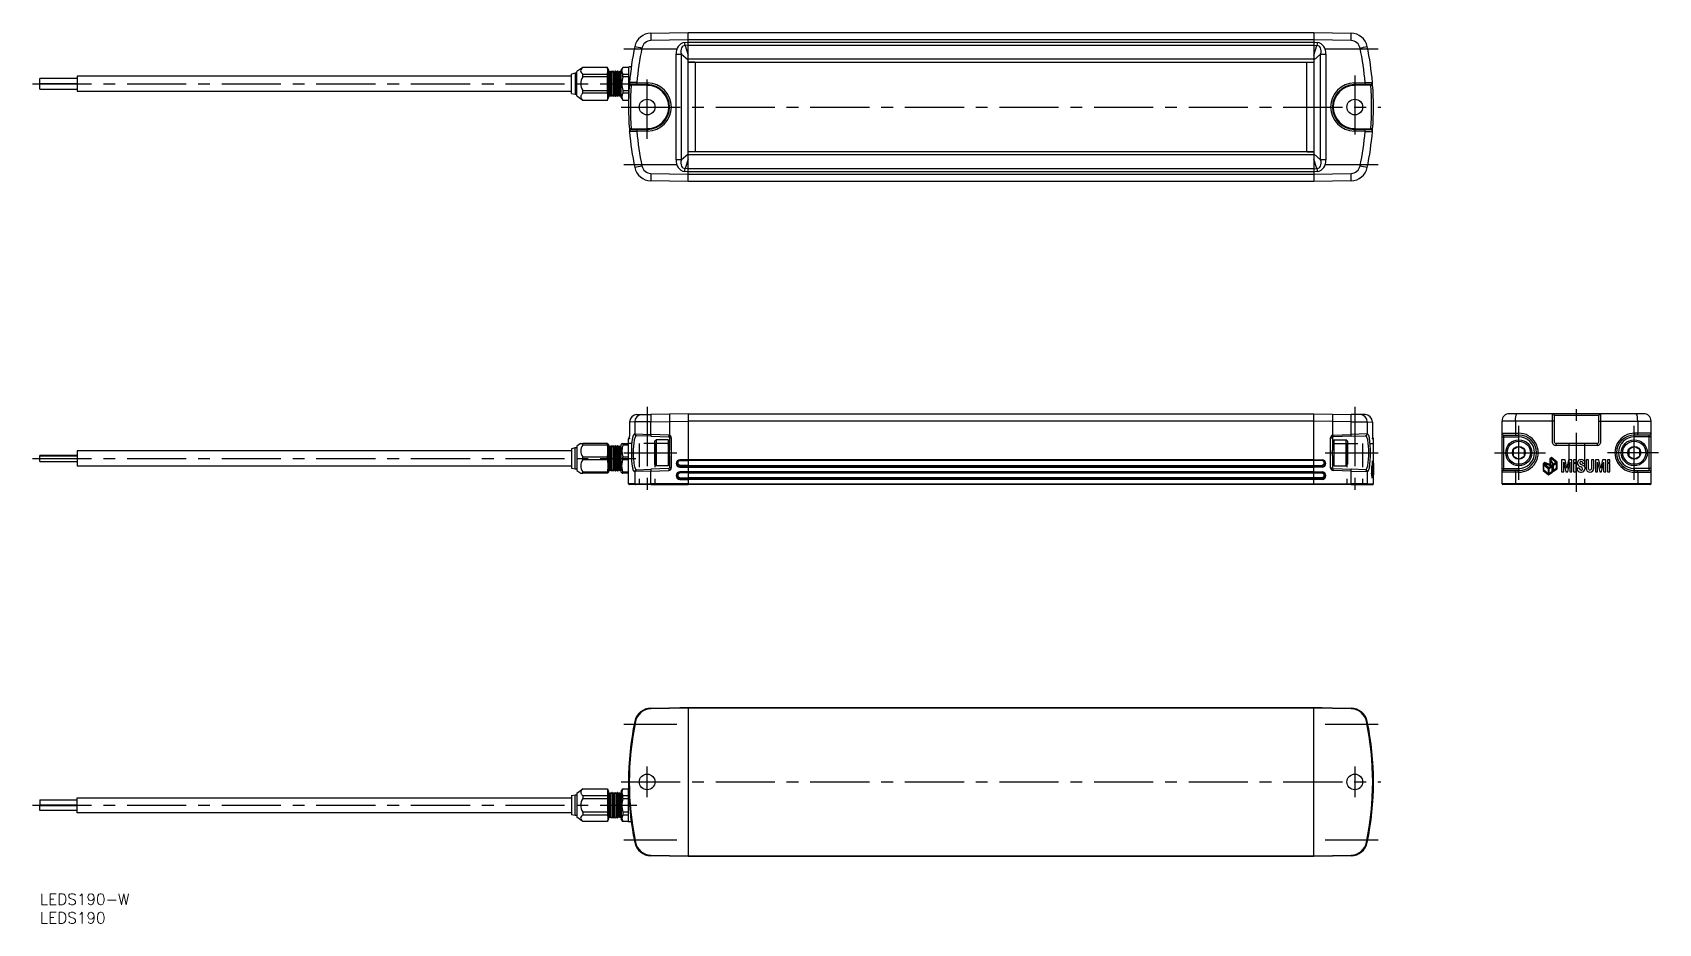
# Model space of a CAD drawing. Extents: x -2 to 435, y -8 to 231.
import ezdxf

# ---------------------------------------------------------------- set-up
doc = ezdxf.new("R2010")
doc.units = 0
doc.header["$LTSCALE"] = 0.5
doc.linetypes.add('CENTER', pattern=[50.8, 31.75, -6.35, 6.35, -6.35])
doc.linetypes.add('DASHED', pattern=[19.05, 12.7, -6.35])
for name, color, linetype in [('MSM_CENTER', 1, 'CENTER'), ('MSM_CONTINUOUS', 7, 'CONTINUOUS'), ('MSM_DASHED', 4, 'DASHED'), ('MSM_PART_NUMBER', 7, 'CONTINUOUS')]:
    doc.layers.add(name, color=color, linetype=linetype)
doc.styles.get("Standard").update_dxf_attribs({"font": 'txt.shx', "height": 3, "bigfont": 'bigfont.shx'})

# ---------------------------------------------------------------- blocks, each defined once
blk = doc.blocks.new('*U2')
at = {"layer": 'MSM_PART_NUMBER'}
blk.add_text('LEDS190-W', height=3, dxfattribs=at).set_placement((0, -3))
blk = doc.blocks.new('*U3')
at = {"layer": 'MSM_PART_NUMBER'}
blk.add_text('LEDS190', height=3, dxfattribs=at).set_placement((0, -8))

msp = doc.modelspace()

# ---------------------------------------------------------------- linework, layer by layer
at = {"layer": 'MSM_CENTER'}
for p, q in [((171.02, 226.7), (156.78, 226.7)), ((359.26, 226.7), (345.02, 226.7)), ((163.02, 202.7), (163.02, 219.7)), ((353.02, 219.7), (353.02, 202.7)), ((-2, 217.45), (160.27, 217.45)), ((156.02, 211.2), (360.03, 211.2)), ((171.02, 195.7), (156.78, 195.7)), ((359.26, 195.7), (345.02, 195.7)), ((163.02, 130.67), (163.02, 107.87)), ((353.02, 130.67), (353.02, 107.87)), ((412.55, 107.87), (412.55, 130.87)), ((397.05, 111.13), (397.05, 125.63)), ((428.05, 111.13), (428.05, 125.63)), ((156.78, 118.37), (171.02, 118.37)), ((345.02, 118.37), (359.26, 118.37)), ((390.55, 118.37), (404.25, 118.37)), ((434.55, 118.37), (420.86, 118.37)), ((-2, 116.87), (160.02, 116.87)), ((156.78, 45.5), (171.02, 45.5)), ((345.02, 45.5), (359.26, 45.5)), ((163.02, 25.9), (163.02, 34.1)), ((353.02, 34.1), (353.02, 25.9)), ((156.02, 30), (360.02, 30)), ((-2, 23.75), (160.27, 23.75)), ((156.78, 14.5), (171.02, 14.5)), ((345.02, 14.5), (359.26, 14.5))]:
    msp.add_line(p, q, dxfattribs=at)
at = {"layer": 'MSM_CONTINUOUS'}
for p, q in [((164.02, 231.02), (174.02, 231.2)), ((174.02, 229.2), (164.02, 229.02)), ((173.1, 228.54), (174.02, 228.64)), ((174.02, 227.77), (173.19, 227.68)), ((173.19, 227.68), (174.02, 225.15)), ((174.02, 231.2), (342.02, 231.2)), ((174.02, 191.2), (174.02, 231.2)), ((342.02, 229.2), (174.02, 229.2)), ((174.02, 228.64), (342.02, 228.64)), ((174.02, 227.77), (342.02, 227.77)), ((342.02, 231.2), (342.02, 191.2)), ((342.02, 231.2), (352.03, 231.02)), ((352.03, 229.02), (342.02, 229.2)), ((342.02, 228.64), (342.95, 228.54)), ((342.02, 227.77), (342.86, 227.68)), ((342.02, 225.15), (342.86, 227.68)), ((170.83, 196.99), (170.83, 225.4)), ((170.83, 225.4), (172.19, 225.4)), ((172.19, 225.4), (172.19, 196.99)), ((174.02, 223.81), (172.19, 225.4)), ((342.02, 224), (174.02, 224)), ((174.02, 223.22), (342.02, 223.22)), ((175.82, 223.2), (174.12, 223.2)), ((174.52, 223.2), (174.52, 223.22)), ((176.02, 199.4), (176.02, 223)), ((340.02, 223), (340.02, 199.4)), ((340.23, 223.2), (341.92, 223.2)), ((341.52, 223.22), (341.52, 223.2)), ((343.85, 225.41), (342.02, 223.81)), ((343.85, 196.99), (343.85, 225.41)), ((343.85, 225.41), (345.21, 225.4)), ((345.21, 225.4), (345.21, 196.99)), ((10, 218.89), (0, 218.89)), ((0, 217.49), (0, 218.89)), ((142.72, 219.45), (10, 219.45)), ((10, 219.45), (10, 215.45)), ((143.72, 220.25), (142.72, 220.05)), ((142.72, 214.85), (142.72, 220.05)), ((143.72, 220.25), (143.72, 214.65)), ((144.12, 220.25), (143.72, 220.25)), ((145.74, 221.85), (144.12, 220.7)), ((144.12, 214.2), (144.12, 220.7)), ((152.35, 221.85), (145.74, 221.85)), ((145.74, 221.83), (145.74, 221.85)), ((152.35, 221.83), (145.74, 221.83)), ((145.74, 220), (152.35, 220)), ((145.74, 219.28), (145.74, 220)), ((152.35, 219.28), (145.74, 219.28)), ((152.35, 221.83), (152.35, 221.85)), ((152.62, 221.15), (152.35, 221.85)), ((152.5, 220.91), (152.35, 221.83)), ((152.35, 220), (152.5, 220.91)), ((152.35, 214.9), (152.35, 220)), ((152.62, 221.15), (152.62, 213.75)), ((152.77, 220.54), (152.62, 220.81)), ((152.77, 220.54), (152.77, 214.35)), ((152.9, 220.54), (152.77, 220.54)), ((153.05, 220.81), (152.9, 220.54)), ((152.9, 220.54), (152.9, 214.35)), ((153.27, 220.54), (153.12, 220.81)), ((153.27, 220.54), (153.27, 214.35)), ((153.4, 220.54), (153.27, 220.54)), ((153.55, 220.81), (153.4, 220.54)), ((153.4, 220.54), (153.4, 214.35)), ((153.77, 220.54), (153.62, 220.81)), ((153.77, 220.54), (153.77, 214.35)), ((153.9, 220.54), (153.77, 220.54)), ((154.05, 220.81), (153.9, 220.54)), ((153.9, 220.54), (153.9, 214.35)), ((154.27, 220.54), (154.12, 220.81)), ((154.27, 220.54), (154.27, 214.35)), ((154.4, 220.54), (154.27, 220.54)), ((154.55, 220.81), (154.4, 220.54)), ((154.4, 220.54), (154.4, 214.35)), ((154.77, 220.54), (154.62, 220.81)), ((154.77, 214.35), (154.77, 220.54)), ((154.9, 220.54), (154.77, 220.54)), ((155.05, 220.81), (154.9, 220.54)), ((154.9, 214.35), (154.9, 220.54)), ((155.27, 220.54), (155.12, 220.81)), ((155.27, 214.35), (155.27, 220.54)), ((155.4, 220.54), (155.27, 220.54)), ((155.55, 220.81), (155.4, 220.54)), ((155.4, 214.35), (155.4, 220.54)), ((155.77, 220.54), (155.62, 220.81)), ((155.77, 214.35), (155.77, 220.54)), ((155.92, 220.54), (155.77, 220.54)), ((155.92, 214.35), (155.92, 220.54)), ((156.48, 221.85), (156.02, 221.15)), ((156.02, 213.75), (156.02, 221.15)), ((156.22, 220.91), (156.48, 221.83)), ((156.48, 220), (156.22, 220.91)), ((156.48, 221.83), (156.48, 221.85)), ((158.02, 221.85), (156.48, 221.85)), ((158.02, 221.83), (156.48, 221.83)), ((156.48, 220), (158.02, 220)), ((156.48, 219.28), (156.48, 220)), ((158.02, 219.28), (156.48, 219.28)), ((158.02, 221.85), (158.02, 213.05)), ((158.58, 221.95), (158.22, 221.95)), ((0, 217.49), (10, 217.49)), ((10, 217.4), (0, 217.4)), ((0, 216.01), (0, 217.4)), ((0, 216.01), (10, 216.01)), ((10, 215.45), (142.72, 215.45)), ((142.72, 214.85), (143.72, 214.65)), ((143.72, 214.65), (144.12, 214.65)), ((144.12, 214.2), (145.74, 213.05)), ((145.74, 215.61), (152.35, 215.62)), ((145.74, 214.9), (145.74, 215.61)), ((152.35, 214.9), (145.74, 214.9)), ((152.62, 214.09), (152.77, 214.35)), ((152.77, 214.35), (152.9, 214.35)), ((152.9, 214.35), (153.05, 214.08)), ((153.12, 214.08), (153.27, 214.35)), ((153.27, 214.35), (153.4, 214.35)), ((153.4, 214.35), (153.55, 214.08)), ((153.62, 214.08), (153.77, 214.35)), ((153.77, 214.35), (153.9, 214.35)), ((153.9, 214.35), (154.05, 214.08)), ((154.12, 214.08), (154.27, 214.35)), ((154.27, 214.35), (154.4, 214.35)), ((154.4, 214.35), (154.55, 214.08)), ((154.62, 214.08), (154.77, 214.35)), ((154.77, 214.35), (154.9, 214.35)), ((154.9, 214.35), (155.05, 214.08)), ((155.12, 214.08), (155.27, 214.35)), ((155.27, 214.35), (155.4, 214.35)), ((155.4, 214.35), (155.55, 214.08)), ((155.62, 214.08), (155.77, 214.35)), ((155.77, 214.35), (155.92, 214.35)), ((156.48, 215.62), (158.02, 215.61)), ((156.48, 215.62), (156.48, 214.9)), ((158.02, 214.9), (156.48, 214.9)), ((158.28, 217.65), (158.28, 217.66)), ((163.13, 217), (158.73, 217.07)), ((160.26, 217.74), (163.13, 217.7)), ((163.13, 217.2), (160.26, 217.24)), ((352.92, 217.7), (355.78, 217.75)), ((355.78, 217.25), (352.92, 217.2)), ((357.32, 217.08), (352.92, 217)), ((357.75, 217.82), (357.75, 217.76)), ((145.74, 213.07), (152.35, 213.07)), ((145.74, 213.05), (145.74, 213.07)), ((145.74, 213.05), (152.35, 213.05)), ((152.35, 213.05), (152.62, 213.75)), ((152.35, 213.05), (152.35, 213.07)), ((156.02, 213.75), (156.48, 213.05)), ((156.48, 213.07), (158.02, 213.07)), ((156.48, 213.05), (156.48, 213.07)), ((156.48, 213.05), (158.02, 213.05)), ((158.73, 205.32), (163.13, 205.4)), ((160.26, 205.15), (163.13, 205.2)), ((352.92, 205.4), (357.32, 205.32)), ((352.92, 205.2), (355.78, 205.15)), ((158.3, 204.58), (158.29, 204.63)), ((163.13, 204.7), (160.26, 204.65)), ((355.78, 204.65), (352.92, 204.7)), ((357.57, 202.71), (357.57, 202.71)), ((357.76, 204.74), (357.76, 204.74)), ((172.19, 196.99), (170.83, 196.99)), ((172.19, 196.99), (174.02, 198.59)), ((174.02, 197.24), (173.19, 194.71)), ((342.02, 199.18), (174.02, 199.18)), ((342.02, 198.4), (174.02, 198.4)), ((175.82, 199.2), (174.12, 199.2)), ((174.52, 199.18), (174.52, 199.2)), ((340.23, 199.2), (341.92, 199.2)), ((341.52, 199.2), (341.52, 199.18)), ((342.02, 198.59), (343.85, 196.99)), ((342.86, 194.71), (342.02, 197.24)), ((345.21, 196.99), (343.85, 196.99)), ((164.02, 193.37), (174.02, 193.2)), ((174.02, 193.76), (173.1, 193.85)), ((174.02, 194.63), (173.19, 194.71)), ((342.02, 194.63), (174.02, 194.63)), ((342.02, 193.76), (174.02, 193.76)), ((174.02, 193.2), (342.02, 193.2)), ((342.02, 194.63), (342.86, 194.71)), ((342.95, 193.85), (342.02, 193.76)), ((342.02, 193.2), (352.03, 193.37)), ((174.02, 191.2), (164.02, 191.37)), ((342.02, 191.2), (174.02, 191.2)), ((352.03, 191.37), (342.02, 191.2)), ((159.69, 126.65), (158.3, 126.63)), ((158.3, 126.63), (158.3, 122.8)), ((164.02, 126.69), (159.69, 126.65)), ((159.69, 126.65), (159.69, 123.43)), ((160.26, 128.63), (161.61, 128.65)), ((161.61, 128.65), (164.02, 128.69)), ((174.02, 128.87), (164.02, 128.69)), ((164.02, 126.69), (174.02, 126.87)), ((164.02, 123.29), (164.02, 126.69)), ((174.02, 128.87), (342.02, 128.87)), ((174.02, 128.87), (174.02, 109.87)), ((342.02, 126.87), (174.02, 126.87)), ((342.02, 109.87), (342.02, 128.87)), ((342.02, 128.87), (352.03, 128.69)), ((352.03, 126.69), (342.02, 126.87)), ((354.43, 128.65), (352.03, 128.69)), ((352.03, 126.69), (356.36, 126.65)), ((352.03, 123.29), (352.03, 126.69)), ((355.78, 128.63), (354.43, 128.65)), ((356.36, 126.65), (356.36, 123.43)), ((356.36, 126.65), (357.75, 126.63)), ((357.75, 126.63), (357.75, 122.8)), ((406.55, 126.87), (392.55, 126.87)), ((392.55, 110.07), (392.55, 126.87)), ((430.55, 128.87), (394.55, 128.87)), ((396.13, 126.87), (396.15, 127.49)), ((396.13, 126.87), (396.13, 123.63)), ((396.15, 127.49), (396.21, 128.04)), ((396.21, 128.04), (396.3, 128.49)), ((396.3, 128.49), (396.41, 128.77)), ((396.41, 128.77), (396.54, 128.87)), ((406.01, 128.87), (406.01, 121.37)), ((406.01, 128.87), (406.05, 128.87)), ((418.55, 128.37), (406.55, 128.37)), ((406.55, 128.37), (406.55, 121.37)), ((418.55, 121.37), (418.55, 128.37)), ((418.55, 126.87), (432.55, 126.87)), ((419.09, 121.37), (419.09, 128.87)), ((428.69, 128.77), (428.57, 128.87)), ((428.81, 128.49), (428.69, 128.77)), ((428.9, 128.04), (428.81, 128.49)), ((428.96, 127.49), (428.9, 128.04)), ((428.98, 126.87), (428.96, 127.49)), ((428.98, 126.87), (428.98, 123.63)), ((432.55, 110.07), (432.55, 126.87)), ((159.69, 123.43), (159.66, 123.43)), ((159.69, 123.43), (164.02, 123.29)), ((160.16, 122.93), (160.13, 122.93)), ((164.01, 122.79), (160.16, 122.93)), ((164.01, 122.79), (168.83, 122.62)), ((168.84, 123.12), (164.02, 123.29)), ((169.02, 122.42), (169.02, 119.1)), ((169.52, 122.42), (169.02, 122.42)), ((169.52, 114.31), (169.52, 122.42)), ((346.53, 114.31), (346.53, 122.42)), ((346.53, 122.42), (347.02, 122.42)), ((347.02, 122.42), (347.02, 119.1)), ((347.21, 123.12), (352.03, 123.29)), ((352.04, 122.79), (347.22, 122.62)), ((356.36, 123.43), (352.03, 123.29)), ((352.04, 122.79), (355.88, 122.93)), ((355.88, 122.93), (355.91, 122.93)), ((356.36, 123.43), (356.38, 123.43)), ((392.55, 123.63), (396.95, 123.63)), ((392.55, 122.63), (397.05, 122.63)), ((393.05, 123.13), (397.05, 123.13)), ((393.05, 113.63), (393.05, 123.13)), ((396.13, 123.63), (396.14, 123.38)), ((396.14, 123.38), (396.18, 123.19)), ((396.18, 123.19), (396.23, 123.13)), ((396.95, 123.63), (396.97, 123.35)), ((397.05, 122.63), (397.05, 123.13)), ((428.05, 122.63), (428.05, 123.13)), ((432.05, 123.13), (428.05, 123.13)), ((432.55, 122.63), (428.05, 122.63)), ((428.15, 123.63), (428.13, 123.35)), ((432.55, 123.63), (428.15, 123.63)), ((428.92, 123.19), (428.87, 123.13)), ((428.96, 123.38), (428.92, 123.19)), ((428.98, 123.63), (428.96, 123.38)), ((432.05, 113.63), (432.05, 123.13)), ((142.72, 118.87), (10, 118.87)), ((10, 118.87), (10, 114.87)), ((143.72, 119.67), (142.72, 119.47)), ((142.72, 119.47), (142.72, 114.27)), ((144.12, 119.67), (143.72, 119.67)), ((143.72, 114.07), (143.72, 119.67)), ((145.17, 120.87), (144.12, 120.12)), ((144.12, 120.12), (144.12, 113.62)), ((145.17, 120.87), (145.74, 120.87)), ((152.35, 120.87), (145.74, 120.87)), ((145.74, 120.45), (145.74, 120.87)), ((152.35, 120.45), (145.74, 120.45)), ((152.35, 120.45), (152.35, 120.87)), ((152.62, 120.57), (152.35, 120.87)), ((152.62, 120.57), (152.62, 113.17)), ((152.77, 119.96), (152.62, 120.22)), ((152.77, 119.96), (152.77, 113.77)), ((152.9, 119.96), (152.77, 119.96)), ((153.05, 120.23), (152.9, 119.96)), ((152.9, 119.96), (152.9, 113.77)), ((153.27, 119.96), (153.12, 120.23)), ((153.27, 119.96), (153.27, 113.77)), ((153.4, 119.96), (153.27, 119.96)), ((153.55, 120.23), (153.4, 119.96)), ((153.4, 119.96), (153.4, 113.77)), ((153.77, 119.96), (153.62, 120.23)), ((153.77, 119.96), (153.77, 113.77)), ((153.9, 119.96), (153.77, 119.96)), ((154.05, 120.23), (153.9, 119.96)), ((153.9, 119.96), (153.9, 113.77)), ((154.27, 119.96), (154.12, 120.23)), ((154.27, 119.96), (154.27, 113.77)), ((154.4, 119.96), (154.27, 119.96)), ((154.55, 120.23), (154.4, 119.96)), ((154.4, 119.96), (154.4, 113.77)), ((154.77, 119.96), (154.62, 120.23)), ((154.77, 113.77), (154.77, 119.96)), ((154.9, 119.96), (154.77, 119.96)), ((155.05, 120.23), (154.9, 119.96)), ((154.9, 113.77), (154.9, 119.96)), ((155.27, 119.96), (155.12, 120.23)), ((155.27, 113.77), (155.27, 119.96)), ((155.4, 119.96), (155.27, 119.96)), ((155.55, 120.23), (155.4, 119.96)), ((155.4, 113.77), (155.4, 119.96)), ((155.77, 119.96), (155.62, 120.23)), ((155.77, 113.77), (155.77, 119.96)), ((155.92, 119.96), (155.77, 119.96)), ((155.92, 113.77), (155.92, 119.96)), ((156.41, 120.87), (156.02, 120.57)), ((156.02, 113.17), (156.02, 120.57)), ((156.41, 120.87), (156.48, 120.87)), ((156.48, 120.87), (158.02, 120.87)), ((156.48, 120.87), (156.48, 120.45)), ((158.02, 120.45), (156.48, 120.45)), ((158.24, 122.1), (158.02, 122.09)), ((158.02, 110.07), (158.02, 122.09)), ((165.02, 121.47), (165.42, 121.87)), ((165.02, 121.47), (165.02, 115.27)), ((165.42, 121.87), (165.42, 114.87)), ((168.62, 121.87), (165.42, 121.87)), ((168.62, 121.87), (168.62, 114.87)), ((169.02, 121.47), (168.62, 121.87)), ((169.02, 117.63), (169.02, 119.1)), ((347.02, 121.47), (347.42, 121.87)), ((347.02, 117.63), (347.02, 119.1)), ((347.42, 121.87), (347.42, 114.87)), ((347.42, 121.87), (350.62, 121.87)), ((351.02, 121.47), (350.62, 121.87)), ((350.62, 121.87), (350.62, 114.87)), ((351.02, 121.47), (351.02, 115.27)), ((357.8, 122.1), (358.02, 122.09)), ((358.02, 110.07), (358.02, 122.09)), ((397.05, 120.1), (395.55, 119.23)), ((395.55, 119.23), (395.55, 117.5)), ((398.55, 119.23), (397.05, 120.1)), ((398.55, 117.5), (398.55, 119.23)), ((407.05, 120.87), (407.02, 120.37)), ((407.02, 120.37), (418.09, 120.37)), ((418.05, 120.87), (407.05, 120.87)), ((418.05, 120.87), (418.09, 120.37)), ((428.05, 120.1), (426.55, 119.23)), ((426.55, 119.23), (426.55, 117.5)), ((429.55, 119.23), (428.05, 120.1)), ((429.55, 117.5), (429.55, 119.23)), ((10, 117.68), (0, 117.68)), ((0, 116.05), (0, 117.68)), ((10, 117.45), (0, 117.45)), ((0, 116.05), (10, 116.05)), ((10, 114.87), (142.72, 114.87)), ((142.72, 114.27), (143.72, 114.07)), ((143.72, 114.07), (144.12, 114.07)), ((144.12, 113.62), (145.21, 112.87)), ((145.74, 117.28), (152.35, 117.28)), ((145.74, 116.45), (145.74, 117.28)), ((152.35, 116.45), (145.74, 116.45)), ((152.35, 116.45), (152.35, 117.28)), ((152.35, 116.45), (152.5, 114.87)), ((152.5, 114.87), (152.35, 113.28)), ((152.62, 113.51), (152.77, 113.77)), ((152.77, 113.77), (152.9, 113.77)), ((152.9, 113.77), (153.05, 113.5)), ((153.12, 113.5), (153.27, 113.77)), ((153.27, 113.77), (153.4, 113.77)), ((153.4, 113.77), (153.55, 113.5)), ((153.62, 113.5), (153.77, 113.77)), ((153.77, 113.77), (153.9, 113.77)), ((153.9, 113.77), (154.05, 113.5)), ((154.12, 113.5), (154.27, 113.77)), ((154.27, 113.77), (154.4, 113.77)), ((154.4, 113.77), (154.55, 113.5)), ((154.62, 113.5), (154.77, 113.77)), ((154.77, 113.77), (154.9, 113.77)), ((154.9, 113.77), (155.05, 113.5)), ((155.12, 113.5), (155.27, 113.77)), ((155.27, 113.77), (155.4, 113.77)), ((155.4, 113.77), (155.55, 113.5)), ((155.62, 113.5), (155.77, 113.77)), ((155.77, 113.77), (155.92, 113.77)), ((156.22, 114.87), (156.48, 116.45)), ((156.48, 113.28), (156.22, 114.87)), ((156.48, 117.28), (158.02, 117.28)), ((156.48, 116.45), (156.48, 117.28)), ((158.02, 116.45), (156.48, 116.45)), ((160.16, 113.81), (160.13, 113.81)), ((160.16, 113.81), (164.01, 113.94)), ((168.83, 114.11), (164.01, 113.94)), ((164.02, 113.44), (168.84, 113.61)), ((165.42, 114.87), (165.02, 115.27)), ((168.62, 114.87), (165.42, 114.87)), ((168.62, 114.87), (169.02, 115.27)), ((169.02, 117.63), (169.02, 114.31)), ((169.52, 114.31), (169.02, 114.31)), ((174.02, 116.57), (171.81, 116.51)), ((174.02, 114.82), (171.81, 114.87)), ((171.81, 114.47), (174.02, 114.42)), ((171.82, 116.31), (174.02, 116.37)), ((171.82, 116.28), (174.02, 116.34)), ((171.82, 116.28), (171.82, 116.31)), ((174.02, 114.99), (171.82, 115.05)), ((171.82, 114.67), (174.02, 114.62)), ((174.02, 116.57), (342.02, 116.57)), ((342.02, 116.37), (174.02, 116.37)), ((342.02, 116.34), (174.02, 116.34)), ((174.02, 114.99), (342.02, 114.99)), ((342.02, 114.82), (174.02, 114.82)), ((342.02, 114.62), (174.02, 114.62)), ((342.02, 114.42), (174.02, 114.42)), ((342.02, 116.57), (344.24, 116.51)), ((344.23, 116.31), (342.02, 116.37)), ((344.23, 116.28), (342.02, 116.34)), ((342.02, 114.99), (344.23, 115.05)), ((342.02, 114.82), (344.24, 114.87)), ((344.23, 114.67), (342.02, 114.62)), ((344.24, 114.47), (342.02, 114.42)), ((344.23, 116.28), (344.23, 116.31)), ((346.53, 114.31), (347.02, 114.31)), ((347.02, 117.63), (347.02, 114.31)), ((347.42, 114.87), (347.02, 115.27)), ((352.03, 113.44), (347.21, 113.61)), ((347.22, 114.11), (352.04, 113.94)), ((347.42, 114.87), (350.62, 114.87)), ((350.62, 114.87), (351.02, 115.27)), ((355.88, 113.81), (352.04, 113.94)), ((355.88, 113.81), (355.91, 113.81)), ((357.52, 114.55), (357.57, 114.86)), ((357.52, 114.55), (357.52, 112.77)), ((357.52, 114.49), (357.55, 114.49)), ((357.54, 114.28), (357.52, 114.28)), ((357.57, 114.64), (357.53, 114.64)), ((357.54, 114.28), (357.54, 112.86)), ((357.54, 114.28), (357.66, 113.29)), ((357.57, 114.64), (357.55, 114.49)), ((357.55, 114.49), (357.67, 113.45)), ((357.57, 114.86), (357.7, 114.35)), ((357.64, 114.35), (357.57, 114.64)), ((357.66, 114.27), (357.64, 114.35)), ((357.64, 114.35), (357.7, 114.35)), ((357.71, 114.08), (357.66, 114.27)), ((357.66, 114.27), (357.72, 114.27)), ((357.67, 113.45), (357.72, 113.83)), ((357.68, 113.28), (357.74, 113.83)), ((357.74, 116.22), (357.7, 115.88)), ((357.7, 115.88), (357.7, 114.35)), ((357.7, 115.79), (357.72, 115.79)), ((357.72, 115.45), (357.7, 115.45)), ((357.71, 115.97), (357.74, 115.97)), ((357.74, 113.98), (357.71, 114.08)), ((357.71, 114.08), (357.76, 114.08)), ((357.74, 115.97), (357.72, 115.79)), ((357.72, 115.79), (357.78, 114.39)), ((357.72, 115.45), (357.77, 114.24)), ((357.72, 115.45), (357.72, 114.27)), ((357.72, 114.27), (357.76, 114.08)), ((357.74, 113.98), (357.72, 113.83)), ((357.72, 113.83), (357.74, 113.83)), ((357.85, 114.98), (357.74, 116.22)), ((357.83, 114.98), (357.74, 115.97)), ((357.74, 112.4), (357.74, 113.83)), ((357.76, 114.39), (357.78, 114.39)), ((357.76, 114.08), (357.76, 113.22)), ((357.77, 112.99), (357.77, 114.24)), ((357.77, 114.2), (357.79, 114.2)), ((357.78, 114.39), (357.83, 114.94)), ((357.84, 114.74), (357.79, 114.2)), ((357.79, 114.2), (357.79, 112.78)), ((357.84, 114.74), (357.82, 114.74)), ((357.83, 114.98), (357.83, 114.94)), ((357.85, 114.98), (357.83, 114.98)), ((357.84, 113.32), (357.84, 114.74)), ((357.85, 113.23), (357.85, 114.98)), ((357.92, 115.57), (357.92, 112.41)), ((357.96, 115.57), (357.92, 115.57)), ((357.92, 114.94), (357.95, 114.94)), ((357.95, 112.41), (357.95, 114.94)), ((357.96, 113.34), (357.95, 114.94)), ((357.96, 115.57), (357.98, 113.34)), ((357.98, 113.34), (357.99, 114.98)), ((357.99, 114.98), (357.99, 115.57)), ((358.01, 115.57), (357.99, 115.57)), ((358, 114.98), (357.99, 112.41)), ((358, 114.98), (357.99, 114.98)), ((358, 114.98), (358, 112.41)), ((358.01, 112.41), (358.01, 115.57)), ((358.02, 114.9), (358.02, 115.57)), ((358.02, 115.57), (358.02, 114.9)), ((358.02, 115.57), (358.02, 115.57)), ((358.02, 114.9), (358.02, 114.9)), ((358.02, 112.41), (358.02, 114.62)), ((358.02, 114.62), (358.02, 112.41)), ((358.02, 114.62), (358.02, 114.62)), ((392.55, 114.13), (397.05, 114.13)), ((397.05, 113.63), (393.05, 113.63)), ((395.55, 117.5), (397.05, 116.63)), ((396.14, 113.38), (396.18, 113.56)), ((396.18, 113.56), (396.23, 113.63)), ((397.05, 116.63), (398.55, 117.5)), ((397.05, 114.13), (397.05, 113.63)), ((404.02, 115.73), (403.59, 115.42)), ((403.59, 115.42), (403.59, 113.64)), ((403.59, 113.64), (405.06, 112.42)), ((403.78, 113.73), (403.78, 115.15)), ((403.78, 115.15), (404.97, 114.16)), ((404.97, 112.74), (403.78, 113.73)), ((403.84, 115.36), (404.05, 115.51)), ((405.08, 114.32), (403.84, 115.36)), ((405.38, 115.22), (404.02, 115.73)), ((404.05, 115.51), (405.79, 114.85)), ((404.97, 114.16), (404.97, 112.74)), ((405.79, 114.85), (405.08, 114.32)), ((405.16, 114.15), (405.89, 114.7)), ((405.16, 112.72), (405.16, 114.15)), ((405.84, 117.09), (405.38, 116.75)), ((405.38, 116.75), (405.38, 115.22)), ((405.57, 116.32), (406.2, 115.11)), ((405.57, 115.14), (405.57, 116.32)), ((406.09, 114.95), (405.57, 115.14)), ((405.6, 116.67), (405.84, 116.84)), ((406.34, 115.26), (405.6, 116.67)), ((407.32, 115.85), (405.84, 117.09)), ((405.84, 116.84), (407.08, 115.81)), ((405.89, 114.7), (405.89, 113.27)), ((406.08, 114.09), (406.09, 114.95)), ((406.2, 113.86), (406.08, 114.09)), ((406.09, 113.19), (406.08, 113.66)), ((406.08, 113.66), (406.27, 113.32)), ((406.2, 115.11), (406.2, 113.86)), ((406.27, 113.32), (407.32, 114.1)), ((407.08, 115.81), (406.34, 115.26)), ((406.4, 115.07), (407.12, 115.61)), ((406.4, 113.65), (406.4, 115.07)), ((407.12, 114.19), (406.4, 113.65)), ((407.12, 115.61), (407.12, 114.19)), ((407.32, 114.1), (407.32, 115.85)), ((409.47, 116.44), (408.53, 116.44)), ((408.53, 116.44), (408.53, 113.28)), ((409.11, 115.81), (409.68, 113.28)), ((409.11, 113.28), (409.11, 115.81)), ((409.92, 114.21), (409.47, 116.44)), ((410.39, 116.44), (409.92, 114.21)), ((410.18, 113.28), (410.75, 115.85)), ((411.33, 116.44), (410.39, 116.44)), ((410.75, 115.85), (410.75, 113.28)), ((411.33, 113.28), (411.33, 116.44)), ((412.42, 116.44), (411.78, 116.44)), ((411.78, 116.44), (411.78, 115.77)), ((411.78, 115.77), (412.42, 115.77)), ((412.42, 115.49), (411.78, 115.49)), ((411.78, 115.49), (411.78, 113.28)), ((412.42, 115.77), (412.42, 116.44)), ((412.42, 113.28), (412.42, 115.49)), ((413.38, 114.27), (412.75, 114.27)), ((412.75, 114.27), (412.75, 113.93)), ((413.39, 114.06), (413.38, 114.27)), ((414.54, 114.86), (413.75, 115.24)), ((414.03, 115.97), (413.79, 116.04)), ((414.13, 115.57), (414.12, 115.84)), ((414.13, 115.57), (414.74, 115.57)), ((414.74, 115.57), (414.74, 115.78)), ((415.79, 116.44), (415.15, 116.44)), ((415.15, 116.44), (415.15, 114.24)), ((415.79, 114.1), (415.79, 116.44)), ((417.17, 116.44), (416.54, 116.44)), ((416.54, 116.44), (416.54, 114.09)), ((417.17, 114.24), (417.17, 116.44)), ((417.62, 116.44), (417.62, 113.28)), ((418.57, 116.44), (417.62, 116.44)), ((418.2, 113.28), (418.21, 115.81)), ((418.21, 115.81), (418.78, 113.28)), ((419.03, 114.21), (418.57, 116.44)), ((419.48, 116.44), (419.03, 114.21)), ((419.27, 113.28), (419.84, 115.81)), ((420.43, 116.44), (419.48, 116.44)), ((419.84, 113.28), (419.84, 115.81)), ((420.43, 113.28), (420.43, 116.44)), ((421.51, 116.44), (420.87, 116.44)), ((420.87, 116.44), (420.87, 115.77)), ((420.87, 115.77), (421.51, 115.77)), ((421.51, 115.49), (420.87, 115.49)), ((420.87, 115.49), (420.87, 113.28)), ((421.51, 115.77), (421.51, 116.44)), ((421.51, 113.28), (421.51, 115.49)), ((426.55, 117.5), (428.05, 116.63)), ((428.05, 116.63), (429.55, 117.5)), ((428.05, 114.13), (428.05, 113.63)), ((432.55, 114.13), (428.05, 114.13)), ((428.05, 113.63), (432.05, 113.63)), ((428.92, 113.56), (428.87, 113.63)), ((428.96, 113.38), (428.92, 113.56)), ((145.21, 112.87), (145.74, 112.87)), ((145.74, 113.28), (152.35, 113.28)), ((145.74, 112.87), (145.74, 113.28)), ((152.35, 112.87), (145.74, 112.87)), ((152.35, 112.87), (152.35, 113.28)), ((152.35, 112.87), (152.62, 113.17)), ((156.02, 113.17), (156.3, 112.87)), ((156.3, 112.87), (156.48, 112.87)), ((156.48, 112.87), (156.48, 113.28)), ((156.48, 113.28), (158.02, 113.28)), ((158.02, 112.87), (156.48, 112.87)), ((159.69, 110.07), (158.02, 110.07)), ((164.02, 109.87), (158.22, 109.87)), ((159.69, 113.31), (159.66, 113.31)), ((164.02, 113.44), (159.69, 113.31)), ((159.69, 113.31), (159.69, 110.07)), ((159.69, 110.07), (164.02, 110.07)), ((164.02, 110.07), (164.02, 113.44)), ((174.02, 110.07), (164.02, 110.07)), ((164.02, 109.87), (174.02, 109.87)), ((174.02, 113.32), (171.81, 113.26)), ((171.81, 111.22), (174.02, 111.17)), ((174.02, 113.12), (171.82, 113.06)), ((171.82, 111.42), (174.02, 111.37)), ((174.02, 113), (171.83, 112.94)), ((171.83, 111.71), (174.02, 111.65)), ((174.02, 113.32), (342.02, 113.32)), ((174.02, 113.12), (342.02, 113.12)), ((174.02, 113), (342.02, 113)), ((342.02, 111.65), (174.02, 111.65)), ((342.02, 111.37), (174.02, 111.37)), ((342.02, 111.17), (174.02, 111.17)), ((174.02, 110.07), (342.02, 110.07)), ((342.02, 109.87), (174.02, 109.87)), ((342.02, 113.32), (344.24, 113.26)), ((342.02, 113.12), (344.23, 113.06)), ((342.02, 113), (344.22, 112.94)), ((344.22, 111.71), (342.02, 111.65)), ((344.23, 111.42), (342.02, 111.37)), ((344.24, 111.22), (342.02, 111.17)), ((342.02, 110.07), (352.03, 110.07)), ((352.02, 109.87), (342.02, 109.87)), ((352.02, 109.87), (357.82, 109.87)), ((352.03, 113.44), (356.36, 113.31)), ((352.03, 110.07), (352.03, 113.44)), ((356.36, 110.07), (352.03, 110.07)), ((356.36, 113.31), (356.36, 110.07)), ((356.36, 113.31), (356.38, 113.31)), ((356.36, 110.07), (358.02, 110.07)), ((357.52, 112.86), (357.54, 112.86)), ((357.52, 112.77), (357.67, 111.55)), ((357.66, 111.87), (357.54, 112.86)), ((357.63, 111.87), (357.66, 111.87)), ((357.63, 111.85), (357.68, 111.85)), ((357.64, 113.45), (357.67, 113.45)), ((357.66, 111.87), (357.66, 113.29)), ((357.68, 113.28), (357.66, 113.28)), ((357.67, 111.55), (357.76, 112.32)), ((357.68, 113.28), (357.68, 111.85)), ((357.74, 112.4), (357.68, 111.85)), ((357.74, 113.22), (357.76, 113.22)), ((357.74, 112.99), (357.77, 112.99)), ((357.74, 112.79), (357.76, 112.79)), ((357.74, 112.32), (357.76, 112.32)), ((357.76, 113.22), (357.77, 112.99)), ((357.76, 112.79), (357.78, 112.46)), ((357.76, 112.79), (357.76, 112.32)), ((357.76, 112.78), (357.79, 112.78)), ((357.78, 112.46), (357.85, 113.23)), ((357.79, 112.78), (357.83, 113.23)), ((357.83, 113.23), (357.84, 113.32)), ((357.83, 113.23), (357.85, 113.23)), ((357.92, 112.41), (357.95, 112.41)), ((357.97, 112.41), (357.96, 113.34)), ((357.96, 113.34), (357.98, 113.34)), ((357.97, 112.41), (357.99, 112.41)), ((358, 112.41), (358.01, 112.41)), ((358.02, 112.41), (358.02, 112.41)), ((396.95, 113.13), (392.55, 113.13)), ((432.55, 110.07), (392.55, 110.07)), ((432.35, 109.87), (392.75, 109.87)), ((396.13, 113.13), (396.14, 113.38)), ((396.13, 113.13), (396.13, 110.07)), ((396.13, 109.97), (396.13, 110.07)), ((396.15, 109.89), (396.13, 109.97)), ((396.17, 109.87), (396.15, 109.89)), ((396.95, 113.13), (396.98, 113.49)), ((405.06, 112.42), (406.09, 113.19)), ((405.89, 113.27), (405.16, 112.72)), ((408.53, 113.28), (409.11, 113.28)), ((409.68, 113.28), (410.18, 113.28)), ((410.75, 113.28), (411.33, 113.28)), ((411.78, 113.28), (412.42, 113.28)), ((417.62, 113.28), (418.2, 113.28)), ((418.78, 113.28), (419.27, 113.28)), ((419.84, 113.28), (420.43, 113.28)), ((420.87, 113.28), (421.51, 113.28)), ((428.15, 113.13), (428.13, 113.49)), ((428.15, 113.13), (432.55, 113.13)), ((428.93, 109.87), (428.96, 109.89)), ((428.98, 113.13), (428.96, 113.38)), ((428.96, 109.89), (428.97, 109.97)), ((428.97, 109.97), (428.98, 110.07)), ((428.98, 113.13), (428.98, 110.07)), ((164.02, 49.83), (174.02, 50)), ((164.02, 49.83), (168.84, 49.91)), ((164.02, 49.83), (164.02, 49.63)), ((174.02, 49.8), (164.02, 49.63)), ((171.81, 49.96), (174.02, 50)), ((171.81, 49.96), (174.02, 50)), ((174.02, 50), (342.02, 50)), ((174.02, 50), (174.02, 10)), ((342.02, 49.8), (174.02, 49.8)), ((342.02, 10), (342.02, 50)), ((342.02, 50), (352.03, 49.83)), ((342.02, 50), (344.24, 49.96)), ((352.03, 49.63), (342.02, 49.8)), ((352.03, 49.83), (352.03, 49.63)), ((159.69, 46.24), (159.89, 46.2)), ((356.36, 46.24), (356.16, 46.2)), ((142.72, 26.35), (143.72, 26.55)), ((142.72, 26.35), (142.72, 21.15)), ((143.72, 26.55), (144.12, 26.55)), ((143.72, 20.95), (143.72, 26.55)), ((144.12, 27), (145.74, 28.15)), ((144.12, 27), (144.12, 20.5)), ((145.74, 28.15), (152.35, 28.15)), ((145.74, 28.15), (145.74, 28.13)), ((145.74, 28.13), (152.35, 28.13)), ((152.35, 26.3), (145.74, 26.3)), ((145.74, 26.3), (145.74, 25.58)), ((152.35, 28.15), (152.62, 27.45)), ((152.35, 28.15), (152.35, 28.13)), ((152.35, 26.3), (152.35, 21.2)), ((152.62, 20.05), (152.62, 27.45)), ((152.62, 27.11), (152.77, 26.84)), ((152.77, 26.84), (152.9, 26.84)), ((152.77, 20.66), (152.77, 26.84)), ((152.9, 26.84), (153.05, 27.11)), ((152.9, 20.66), (152.9, 26.84)), ((153.12, 27.11), (153.27, 26.84)), ((153.27, 26.84), (153.4, 26.84)), ((153.27, 20.66), (153.27, 26.84)), ((153.4, 26.84), (153.55, 27.11)), ((153.4, 20.66), (153.4, 26.84)), ((153.62, 27.11), (153.77, 26.84)), ((153.77, 26.84), (153.9, 26.84)), ((153.77, 20.66), (153.77, 26.84)), ((153.9, 26.84), (154.05, 27.11)), ((153.9, 20.66), (153.9, 26.84)), ((154.12, 27.11), (154.27, 26.84)), ((154.27, 26.84), (154.4, 26.84)), ((154.27, 20.66), (154.27, 26.84)), ((154.4, 26.84), (154.55, 27.11)), ((154.4, 20.66), (154.4, 26.84)), ((154.62, 27.11), (154.77, 26.84)), ((154.77, 26.84), (154.9, 26.84)), ((154.77, 26.84), (154.77, 20.66)), ((154.9, 26.84), (155.05, 27.11)), ((154.9, 26.84), (154.9, 20.66)), ((155.12, 27.11), (155.27, 26.84)), ((155.27, 26.84), (155.4, 26.84)), ((155.27, 26.84), (155.27, 20.66)), ((155.4, 26.84), (155.55, 27.11)), ((155.4, 26.84), (155.4, 20.66)), ((155.62, 27.11), (155.77, 26.84)), ((155.77, 26.84), (155.92, 26.84)), ((155.77, 26.84), (155.77, 20.66)), ((155.92, 26.84), (155.92, 20.66)), ((156.02, 27.45), (156.48, 28.15)), ((156.02, 27.45), (156.02, 20.05)), ((156.48, 28.15), (158.02, 28.15)), ((156.48, 28.15), (156.48, 28.13)), ((156.48, 28.13), (158.02, 28.13)), ((156.48, 25.58), (156.48, 26.3)), ((158.02, 26.3), (156.48, 26.3)), ((158.02, 19.35), (158.02, 28.15)), ((0, 25.19), (10, 25.19)), ((0, 25.19), (0, 23.79)), ((10, 23.79), (0, 23.79)), ((0, 23.71), (10, 23.71)), ((0, 22.31), (0, 23.71)), ((10, 22.31), (0, 22.31)), ((10, 25.75), (142.72, 25.75)), ((10, 21.75), (10, 25.75)), ((145.74, 25.58), (152.35, 25.58)), ((145.74, 21.92), (145.74, 21.2)), ((152.35, 21.92), (145.74, 21.92)), ((156.48, 25.58), (158.02, 25.58)), ((156.48, 21.92), (156.48, 21.2)), ((158.02, 21.92), (156.48, 21.92)), ((142.72, 21.75), (10, 21.75)), ((143.72, 20.95), (142.72, 21.15)), ((144.12, 20.95), (143.72, 20.95)), ((145.74, 19.35), (144.12, 20.5)), ((145.74, 21.2), (152.35, 21.2)), ((152.35, 19.37), (145.74, 19.37)), ((145.74, 19.37), (145.74, 19.35)), ((152.35, 19.35), (145.74, 19.35)), ((152.35, 21.2), (152.5, 20.29)), ((152.5, 20.29), (152.35, 19.37)), ((152.62, 20.05), (152.35, 19.35)), ((152.35, 19.37), (152.35, 19.35)), ((152.77, 20.66), (152.62, 20.39)), ((152.9, 20.66), (152.77, 20.66)), ((153.05, 20.39), (152.9, 20.66)), ((153.27, 20.66), (153.12, 20.39)), ((153.4, 20.66), (153.27, 20.66)), ((153.55, 20.39), (153.4, 20.66)), ((153.77, 20.66), (153.62, 20.39)), ((153.9, 20.66), (153.77, 20.66)), ((154.05, 20.39), (153.9, 20.66)), ((154.27, 20.66), (154.12, 20.39)), ((154.4, 20.66), (154.27, 20.66)), ((154.55, 20.39), (154.4, 20.66)), ((154.77, 20.66), (154.62, 20.39)), ((154.9, 20.66), (154.77, 20.66)), ((155.05, 20.39), (154.9, 20.66)), ((155.27, 20.66), (155.12, 20.39)), ((155.4, 20.66), (155.27, 20.66)), ((155.55, 20.39), (155.4, 20.66)), ((155.77, 20.66), (155.62, 20.39)), ((155.92, 20.66), (155.77, 20.66)), ((156.48, 19.35), (156.02, 20.05)), ((156.48, 21.2), (156.22, 20.29)), ((156.22, 20.29), (156.48, 19.37)), ((156.48, 21.2), (158.02, 21.2)), ((158.02, 19.37), (156.48, 19.37)), ((156.48, 19.37), (156.48, 19.35)), ((158.02, 19.35), (156.48, 19.35)), ((158.58, 19.25), (158.22, 19.25)), ((159.69, 13.76), (159.89, 13.8)), ((356.36, 13.76), (356.16, 13.8)), ((164.02, 10.37), (174.02, 10.2)), ((164.02, 10.17), (164.02, 10.37)), ((174.02, 10), (164.02, 10.17)), ((174.02, 10), (171.81, 10.04)), ((174.02, 10.2), (342.02, 10.2)), ((342.02, 10), (174.02, 10)), ((342.02, 10.2), (352.03, 10.37)), ((352.03, 10.17), (342.02, 10)), ((344.24, 10.04), (342.02, 10)), ((352.03, 10.17), (347.21, 10.09)), ((352.03, 10.37), (352.03, 10.17))]:
    msp.add_line(p, q, dxfattribs=at)
for centre, radius in [((163.02, 211.2), 2.1), ((353.02, 211.2), 2.1), ((397.05, 118.37), 3.5), ((397.05, 118.37), 3.1), ((397.05, 118.37), 1.73), ((428.05, 118.37), 3.5), ((428.05, 118.37), 3.1), ((428.05, 118.37), 1.73), ((163.02, 30), 2.1), ((353.02, 30), 2.1)]:
    msp.add_circle(centre, radius, dxfattribs=at)
for centre, radius, start, end in [((238.78, 211.1), 80.76, 168.3281, 175.2283), ((164.1, 226.52), 4.5, 91.013, 168.288), ((236.9, 589.64), 370.34, 257.9667, 258.271), ((237.51, 211.25), 77.52, 168.2578, 175.197), ((164.06, 226.52), 2.5, 91.001, 168.3206), ((192.67, 230.02), 28.67, 178.0016, 181.9984), ((173.61, 225.79), 2.8, 100.3879, 187.9452), ((174.31, 226.19), 2.25, 156.0339, 200.2659), ((173.17, 226.67), 1.01, 88.7918, 154.9859), ((8.84, 211.82), 165.11, 5.5128, 5.8126), ((465.72, 215.99), 123.42, 174.1619, 174.5648), ((342.89, 226.68), 0.999, 24.7549, 91.9077), ((342.44, 225.79), 2.8, 352.0552, 79.6117), ((341.74, 226.19), 2.25, 339.7339, 23.9662), ((351.95, 226.52), 4.5, 11.7298, 88.985), ((323.44, 230.02), 28.6, 357.9992, 2.0056), ((351.99, 226.52), 2.5, 11.7115, 88.9953), ((311.84, 434.25), 211.55, 281.6148, 282.1475), ((277.16, 211.05), 78.91, 4.8643, 11.6809), ((277.46, 211.13), 80.57, 4.7636, 11.68), ((174.12, 223.1), 0.1, 90, 180), ((175.82, 223), 0.201, 359.7827, 90), ((340.23, 223), 0.201, 90, 180.2173), ((341.92, 223.1), 0.1, 0, 90), ((145.98, 220.91), 0.809, 140.0765, 219.9235), ((148.58, 217.45), 3.38, 147.2053, 212.7947), ((148.59, 218.82), 4.15, 133.375, 140.9544), ((147.26, 221.81), 2.36, 216.837, 230.0132), ((153.09, 220.79), 0.0361, 30, 150), ((153.59, 220.79), 0.0361, 30, 150), ((154.09, 220.79), 0.0361, 29.9947, 150.0053), ((154.59, 220.79), 0.0361, 30, 150.0054), ((155.09, 220.79), 0.0361, 29.9947, 150), ((155.59, 220.79), 0.0361, 29.9947, 150), ((155.93, 220.22), 0.0934, 265.8264, 355.9603), ((163.07, 217.45), 6.83, 164.4468, 195.5532), ((158.22, 221.75), 0.2, 90, 180), ((158.58, 222.15), 0.2, 270, 352.1545), ((145.93, 213.98), 0.754, 149.8121, 210.1879), ((147.68, 212.79), 2.87, 132.6461, 146.8843), ((149.75, 213.98), 2.75, 340.5176, 19.4824), ((153.09, 214.1), 0.0361, 209.9947, 330.0053), ((153.59, 214.1), 0.0361, 210, 330.0053), ((154.09, 214.1), 0.0361, 210, 330), ((154.59, 214.1), 0.0361, 210, 330), ((155.09, 214.1), 0.0361, 209.9947, 330.0053), ((155.59, 214.1), 0.0361, 210, 330), ((155.93, 214.67), 0.0946, 4.7597, 93.4535), ((157.98, 213.98), 1.75, 148.5136, 211.4864), ((237.46, 211.2), 79.44, 175.7316, 184.2684), ((278.5, 208.08), 120.6, 175.3712, 175.7071), ((162.65, 274.8), 57.86, 265.6316, 266.1132), ((158.79, 217.77), 0.497, 175.0767, 269.3649), ((102.87, -1365.86), 1584.64, 87.92424, 87.99534), ((237.66, 211.2), 79.15, 175.7417, 184.2583), ((159.47, 216.96), 0.751, 155.3059, 171.2957), ((-6427.11, -323625.37), 323909.61, 88.8346923, 88.8349532), ((172.66, 217.49), 12.4, 178.8445, 181.1555), ((170.29, 217.45), 7.17, 178.0016, 181.9984), ((163.02, 211.2), 6.5, 270.9979, 89.0021), ((163.02, 211.2), 6, 271, 89), ((161.22, 217.08), 1.91, 357.5051, 3.4948), ((163.03, 211.2), 5.8, 271, 89), ((353.03, 211.2), 6.5, 90.9979, 269.0021), ((353.02, 211.2), 6, 91, 269), ((353.02, 211.2), 5.8, 91, 269), ((345.76, 217.45), 7.17, 358.0016, 1.9984), ((354.83, 217.08), 1.91, 176.5052, 182.4949), ((337.63, 755.12), 537.68, 271.9354, 272.145), ((343.36, 217.5), 12.43, 358.8471, 1.1529), ((358.19, 118.98), 98.29, 90.5411, 91.401), ((357.25, 217.77), 0.504, 271.375, 4.7087), ((356.6, 216.96), 0.732, 9.097, 25.1085), ((356.2, 236.02), 18.97, 273.3934, 274.8618), ((278.38, 211.2), 79.15, 355.7417, 4.2583), ((270.46, 210.59), 87.59, 4.2721, 4.699), ((278.59, 211.2), 79.44, 355.7316, 4.2684), ((146.92, 214.55), 1.9, 210.092, 231.499), ((158.22, 213.15), 0.2, 180, 205.9608), ((159.85, 186.38), 18.97, 93.3934, 94.8618), ((245.59, 211.81), 87.59, 184.2721, 184.699), ((159.45, 205.44), 0.732, 189.097, 205.1085), ((170.29, 204.95), 7.17, 178.0016, 181.9984), ((161.22, 205.32), 1.91, 356.5052, 2.4949), ((354.83, 205.32), 1.91, 177.5051, 183.4948), ((345.76, 204.95), 7.17, 358.0016, 1.9984), ((356.58, 205.43), 0.751, 335.3059, 351.2957), ((353.4, 147.6), 57.86, 85.6316, 86.1132), ((237.55, 214.31), 120.6, 355.3712, 355.7071), ((158.8, 204.62), 0.504, 91.375, 184.7087), ((178.42, -332.72), 537.68, 91.9354, 92.145), ((238.59, 211.27), 80.57, 184.7636, 191.68), ((157.86, 303.41), 98.29, 270.5411, 271.401), ((172.69, 204.9), 12.43, 178.8471, 181.1529), ((238.89, 211.34), 78.91, 184.8643, 191.6809), ((278.54, 211.14), 77.52, 348.2578, 355.197), ((6943.15, 324047.77), 323909.61, 268.8346923, 268.8349532), ((343.39, 204.9), 12.4, 358.8445, 1.1555), ((413.18, 1788.25), 1584.64, 267.92424, 267.99534), ((277.27, 211.3), 80.76, 348.3281, 355.2283), ((357.25, 204.62), 0.497, 355.0767, 89.3649), ((173.61, 196.61), 2.8, 172.0552, 259.6117), ((174.31, 196.21), 2.25, 159.7339, 203.9662), ((174.12, 199.3), 0.1, 180, 270), ((175.82, 199.4), 0.201, 270, 0.2173), ((340.23, 199.4), 0.201, 179.7827, 270), ((341.92, 199.3), 0.1, 270, 0), ((342.44, 196.61), 2.8, 280.3879, 7.9452), ((341.74, 196.21), 2.25, 336.0339, 20.2659), ((204.2, -11.86), 211.55, 101.6148, 102.1475), ((164.1, 195.88), 4.5, 191.7298, 268.985), ((164.06, 195.87), 2.5, 191.7115, 268.9953), ((192.6, 192.37), 28.6, 177.9992, 182.0056), ((173.15, 195.71), 0.999, 204.7549, 271.9077), ((50.32, 206.41), 123.42, 354.1619, 354.5648), ((342.88, 195.72), 1.01, 268.7918, 334.9859), ((507.21, 210.57), 165.11, 185.5128, 185.8126), ((351.99, 195.87), 2.5, 271.001, 348.3206), ((351.95, 195.88), 4.5, 271.013, 348.288), ((323.38, 192.37), 28.67, 358.0016, 1.9984), ((279.15, -167.24), 370.34, 77.9667, 78.271), ((160.3, 126.62), 2, 91.0978, 179.9137), ((161.66, 126.67), 1.98, 91.5248, 180.5212), ((192.19, 127.69), 28.19, 177.9673, 182.0327), ((323.85, 127.69), 28.19, 357.9673, 2.0327), ((354.38, 126.67), 1.98, 359.4788, 88.4752), ((355.75, 126.62), 2, 0.0863, 88.9022), ((394.55, 126.87), 2, 90, 180), ((406.05, 128.37), 0.5, 0.0041, 90), ((419.05, 128.37), 0.5, 90, 180), ((430.55, 126.87), 2, 0, 90), ((158.5, 122.1), 0.481, 116.1537, 180.5064), ((155.97, 122.63), 2.33, 346.8061, 4.1598), ((158.72, 122.1), 0.48, 158.0824, 180.0174), ((150.2, 122.85), 8.1, 355.9332, 359.6047), ((185.56, 118.36), 26.78, 171.3303, 188.6697), ((161.41, 122.03), 2.35, 147.308, 170.8635), ((159.68, 123.13), 0.299, 92.9404, 145.6928), ((162.22, 121.39), 2.71, 149.843, 170.2215), ((160.15, 123.42), 0.491, 178.8704, 267.5866), ((160.18, 123.42), 0.495, 179.4038, 267.6586), ((160.19, 122.58), 0.351, 94.2254, 150.0623), ((171.82, 122.89), 7.81, 177.0199, 180.6885), ((176, 122.75), 7.17, 177.0022, 180.9975), ((168.82, 122.43), 0.198, 359.0627, 88.2721), ((168.81, 122.42), 0.704, 0.2235, 87.9022), ((347.23, 122.42), 0.704, 92.0978, 179.7765), ((347.22, 122.43), 0.198, 91.7279, 180.9373), ((340.05, 122.75), 7.17, 359.0025, 2.9978), ((344.23, 122.89), 7.81, 359.3115, 2.9801), ((355.86, 123.42), 0.495, 272.3414, 0.5962), ((355.86, 122.58), 0.351, 29.9377, 85.7746), ((355.89, 123.42), 0.491, 272.4134, 1.1296), ((353.82, 121.39), 2.71, 9.7785, 30.157), ((356.37, 123.13), 0.299, 34.3072, 87.0596), ((354.64, 122.03), 2.35, 9.1365, 32.692), ((330.48, 118.36), 26.78, 351.3303, 8.6697), ((360.07, 122.63), 2.33, 175.8402, 193.1939), ((365.85, 122.85), 8.1, 180.3953, 184.0668), ((357.54, 122.1), 0.481, 359.4936, 63.8463), ((357.33, 122.1), 0.48, 359.9826, 21.9176), ((393.05, 123.63), 0.5, 180, 270), ((397, 118.38), 5.25, 269.5247, 90.4753), ((397.38, 123.38), 0.409, 184.1093, 217.3587), ((397.05, 118.38), 4.75, 270, 90), ((397.05, 118.38), 4.25, 270, 90), ((428.11, 118.38), 5.25, 89.5247, 270.4753), ((428.05, 118.38), 4.75, 90, 270), ((428.05, 118.38), 4.25, 90, 270), ((427.73, 123.38), 0.409, 322.6413, 355.8907), ((432.05, 123.63), 0.5, 270, 0), ((147.82, 118.87), 2.62, 142.7274, 217.2726), ((144.42, 118.86), 8.08, 348.6682, 11.3318), ((153.09, 120.21), 0.0361, 30, 150), ((153.59, 120.21), 0.0361, 30, 150), ((154.09, 120.21), 0.0361, 29.9947, 150), ((154.59, 120.21), 0.0361, 30, 150), ((155.09, 120.21), 0.0361, 29.9947, 150), ((155.59, 120.21), 0.0361, 30, 150), ((155.93, 119.65), 0.0946, 266.5465, 355.2403), ((161.2, 118.87), 4.98, 161.4107, 198.5893), ((181.83, 118.37), 22.55, 171.1076, 188.8924), ((334.22, 118.37), 22.55, 351.1076, 8.8924), ((407.01, 121.36), 0.994, 179.6374, 270.6717), ((407.05, 121.37), 0.5, 180, 270), ((418.05, 121.37), 0.5, 270, 0), ((418.1, 121.36), 0.993, 269.2961, 0.3948), ((147.82, 114.86), 2.62, 142.7179, 217.2821), ((155.93, 114.1), 0.0934, 4.0397, 94.1736), ((161.51, 114.74), 2.46, 189.706, 212.1758), ((162.09, 115.29), 2.57, 189.2038, 210.8082), ((160.16, 113.31), 0.495, 92.8848, 180.6581), ((160.19, 113.31), 0.499, 92.7019, 180.2357), ((160.18, 114.14), 0.34, 209.2382, 261.4685), ((171.75, 113.85), 7.74, 179.2953, 182.9962), ((168.82, 114.31), 0.198, 271.7221, 0.0335), ((176, 113.98), 7.17, 179.0028, 182.9977), ((168.81, 114.31), 0.704, 272.0802, 359.5349), ((171.84, 115.49), 1.02, 91.5337, 268.4663), ((171.84, 115.49), 0.817, 91.6294, 268.5457), ((171.84, 115.66), 0.618, 91.6451, 268.3549), ((172.33, 114.81), 0.529, 173.155, 194.9801), ((182.49, 116.74), 10.68, 181.2318, 182.3124), ((173.85, 114.82), 2.04, 173.6954, 178.565), ((174.68, 114.45), 2.87, 175.5045, 179.4981), ((333.56, 116.74), 10.68, 357.6876, 358.7682), ((344.21, 115.49), 0.817, 271.4543, 88.3706), ((344.21, 115.66), 0.618, 271.6451, 88.3549), ((342.2, 114.82), 2.04, 1.435, 6.3046), ((343.72, 114.81), 0.529, 345.0199, 6.845), ((341.36, 114.45), 2.87, 0.5019, 4.4955), ((344.21, 115.49), 1.02, 271.5337, 88.4663), ((347.23, 114.31), 0.704, 180.4651, 267.9198), ((347.22, 114.31), 0.198, 179.9665, 268.2779), ((340.05, 113.98), 7.17, 357.0023, 0.9972), ((344.3, 113.85), 7.74, 357.0038, 0.7047), ((355.86, 113.31), 0.499, 359.7643, 87.2981), ((355.86, 114.14), 0.34, 278.5315, 330.7618), ((355.89, 113.31), 0.495, 359.3419, 87.1152), ((353.95, 115.29), 2.57, 329.1918, 350.7962), ((354.53, 114.74), 2.46, 327.8242, 350.294), ((393.05, 113.13), 0.5, 90, 180), ((397.19, 113.46), 0.216, 129.5468, 171.1015), ((413.51, 114.01), 0.768, 186.1508, 228.9707), ((413.83, 115.57), 1.05, 143.0325, 195.2518), ((413.99, 115.83), 1.28, 204.5952, 260.7273), ((413.74, 115.52), 1.01, 88.4285, 137.9646), ((413.8, 114.07), 0.413, 181.0286, 266.8893), ((413.94, 115.67), 0.51, 154.3537, 213.2001), ((413.75, 115.72), 0.323, 82.2311, 146.6683), ((413.98, 115.85), 0.651, 224.0348, 249.1966), ((413.72, 115.11), 1.42, 58.2031, 87.6988), ((413.72, 114.1), 0.466, 357.3245, 82.4916), ((413.78, 114.06), 0.407, 269.8551, 2.312), ((413.98, 115.83), 0.144, 0.4263, 71.0742), ((413.93, 114.2), 0.95, 288.4139, 5.2104), ((414.06, 115.77), 0.682, 0.4946, 53.91), ((414.05, 114.19), 0.834, 6.7613, 54.2468), ((416.22, 114.19), 1.06, 177.4581, 267.1706), ((416.16, 114.09), 0.372, 178.3002, 359.6344), ((416.1, 114.2), 1.07, 273.4755, 1.9303), ((427.91, 113.46), 0.216, 8.8985, 50.4532), ((432.05, 113.13), 0.5, 0, 90), ((153.09, 113.52), 0.0361, 209.9946, 330), ((153.59, 113.52), 0.0361, 210, 330), ((154.09, 113.52), 0.0361, 209.9946, 330), ((154.59, 113.52), 0.0361, 210.0505, 329.9495), ((155.09, 113.52), 0.0361, 209.9946, 330), ((155.59, 113.52), 0.0361, 209.9946, 330), ((158.22, 110.07), 0.198, 179.8124, 270.0693), ((159.67, 113.61), 0.299, 215.5626, 267.7032), ((159.89, 110.07), 0.2, 179.8976, 270.1025), ((165.88, 110.02), 1.86, 178.4638, 184.5852), ((171.84, 112.24), 1.02, 91.5337, 268.4663), ((171.84, 112.24), 0.82, 91.5682, 179.7734), ((171.85, 112.25), 0.824, 180.2425, 267.9838), ((171.84, 112.33), 0.618, 91.4832, 268.5167), ((174.7, 113.28), 2.89, 180.5073, 184.4794), ((181.18, 111.03), 9.37, 177.5935, 178.8057), ((169.94, 112.92), 1.88, 0.8499, 4.3639), ((200.41, 110.79), 28.6, 178.1657, 178.7393), ((346.11, 112.92), 1.88, 175.6361, 179.1501), ((344.21, 112.33), 0.618, 271.4833, 88.5168), ((315.63, 110.79), 28.6, 1.2607, 1.8343), ((341.35, 113.28), 2.89, 355.5206, 359.4927), ((344.21, 112.24), 0.82, 0.2266, 88.4318), ((344.2, 112.25), 0.824, 272.0162, 359.7575), ((334.87, 111.03), 9.37, 1.1943, 2.4065), ((344.21, 112.24), 1.02, 271.5337, 88.4663), ((350.17, 110.02), 1.86, 355.4148, 1.5362), ((356.16, 110.07), 0.2, 269.8975, 0.1024), ((356.37, 113.61), 0.299, 272.2968, 324.4374), ((357.83, 110.07), 0.198, 269.9307, 0.1876), ((392.75, 110.07), 0.2, 180, 270), ((413.73, 114.38), 1.2, 232.8495, 294.8664), ((432.35, 110.07), 0.2, 270, 0), ((164.1, 45.33), 4.5, 90.9998, 168.2879), ((164.1, 45.33), 4.3, 91, 168.2879), ((351.95, 45.33), 4.5, 11.7121, 89.0002), ((351.95, 45.33), 4.3, 11.7121, 89), ((238.02, 30), 80, 168.2879, 191.7121), ((238.02, 30), 79.8, 168.2879, 191.7121), ((278.02, 30), 79.8, 348.2879, 11.7121), ((278.02, 30), 80, 348.2879, 11.7121), ((145.93, 27.22), 0.754, 149.8121, 210.1879), ((146.92, 26.65), 1.9, 128.501, 149.908), ((147.68, 28.41), 2.87, 213.1157, 227.3539), ((149.75, 27.21), 2.75, 340.5176, 19.4824), ((153.09, 27.1), 0.0361, 29.9947, 150.0053), ((153.59, 27.1), 0.0361, 29.9947, 150), ((154.09, 27.1), 0.0361, 30, 150), ((154.59, 27.1), 0.0361, 30, 150), ((155.09, 27.1), 0.0361, 29.9947, 150.0053), ((155.59, 27.1), 0.0361, 30, 150), ((155.93, 26.52), 0.0946, 266.5465, 355.2403), ((157.98, 27.21), 1.75, 148.5136, 211.4864), ((158.22, 28.05), 0.2, 153.116, 180), ((148.58, 23.75), 3.38, 147.2053, 212.7947), ((163.07, 23.75), 6.83, 164.4468, 195.5532), ((145.98, 20.29), 0.809, 140.0765, 219.9235), ((147.26, 19.39), 2.36, 129.9868, 143.163), ((148.59, 22.38), 4.15, 219.0456, 226.625), ((153.09, 20.4), 0.0361, 210, 330), ((153.59, 20.4), 0.0361, 210, 330), ((154.09, 20.4), 0.0361, 209.9947, 330.0053), ((154.59, 20.4), 0.0361, 209.9946, 330), ((155.09, 20.4), 0.0361, 210, 330.0053), ((155.59, 20.4), 0.0361, 210, 330.0053), ((155.93, 20.98), 0.0934, 4.0397, 94.1736), ((158.22, 19.45), 0.2, 180, 270), ((158.58, 19.05), 0.2, 11.9203, 90), ((164.1, 14.67), 4.5, 191.7121, 269.0002), ((164.1, 14.67), 4.3, 191.7121, 269), ((351.95, 14.67), 4.3, 271, 348.2879), ((351.95, 14.67), 4.5, 270.9998, 348.2879)]:
    msp.add_arc(centre, radius, start, end, dxfattribs=at)
at = {"layer": 'MSM_DASHED'}
for p, q in [((169.02, 128.78), (169.02, 121.37)), ((347.02, 128.78), (347.02, 121.37)), ((168.52, 120.87), (158.02, 120.87)), ((160.92, 120.87), (160.92, 109.87)), ((165.12, 120.87), (165.12, 109.87)), ((347.52, 120.87), (358.02, 120.87)), ((350.92, 120.87), (350.92, 109.87)), ((355.12, 120.87), (355.12, 109.87)), ((410.45, 120.87), (410.45, 109.87)), ((414.65, 120.87), (414.65, 109.87))]:
    msp.add_line(p, q, dxfattribs=at)
for centre, start, end in [((168.52, 121.37), 270, 0), ((347.52, 121.37), 180, 270)]:
    msp.add_arc(centre, 0.5, start, end, dxfattribs=at)

# ---------------------------------------------------------------- block references
at = {"layer": 'MSM_CONTINUOUS'}
for name in ['*U2', '*U3']:
    msp.add_blockref(name, (0, 0), dxfattribs=at)

doc.saveas('drawing.dxf')
